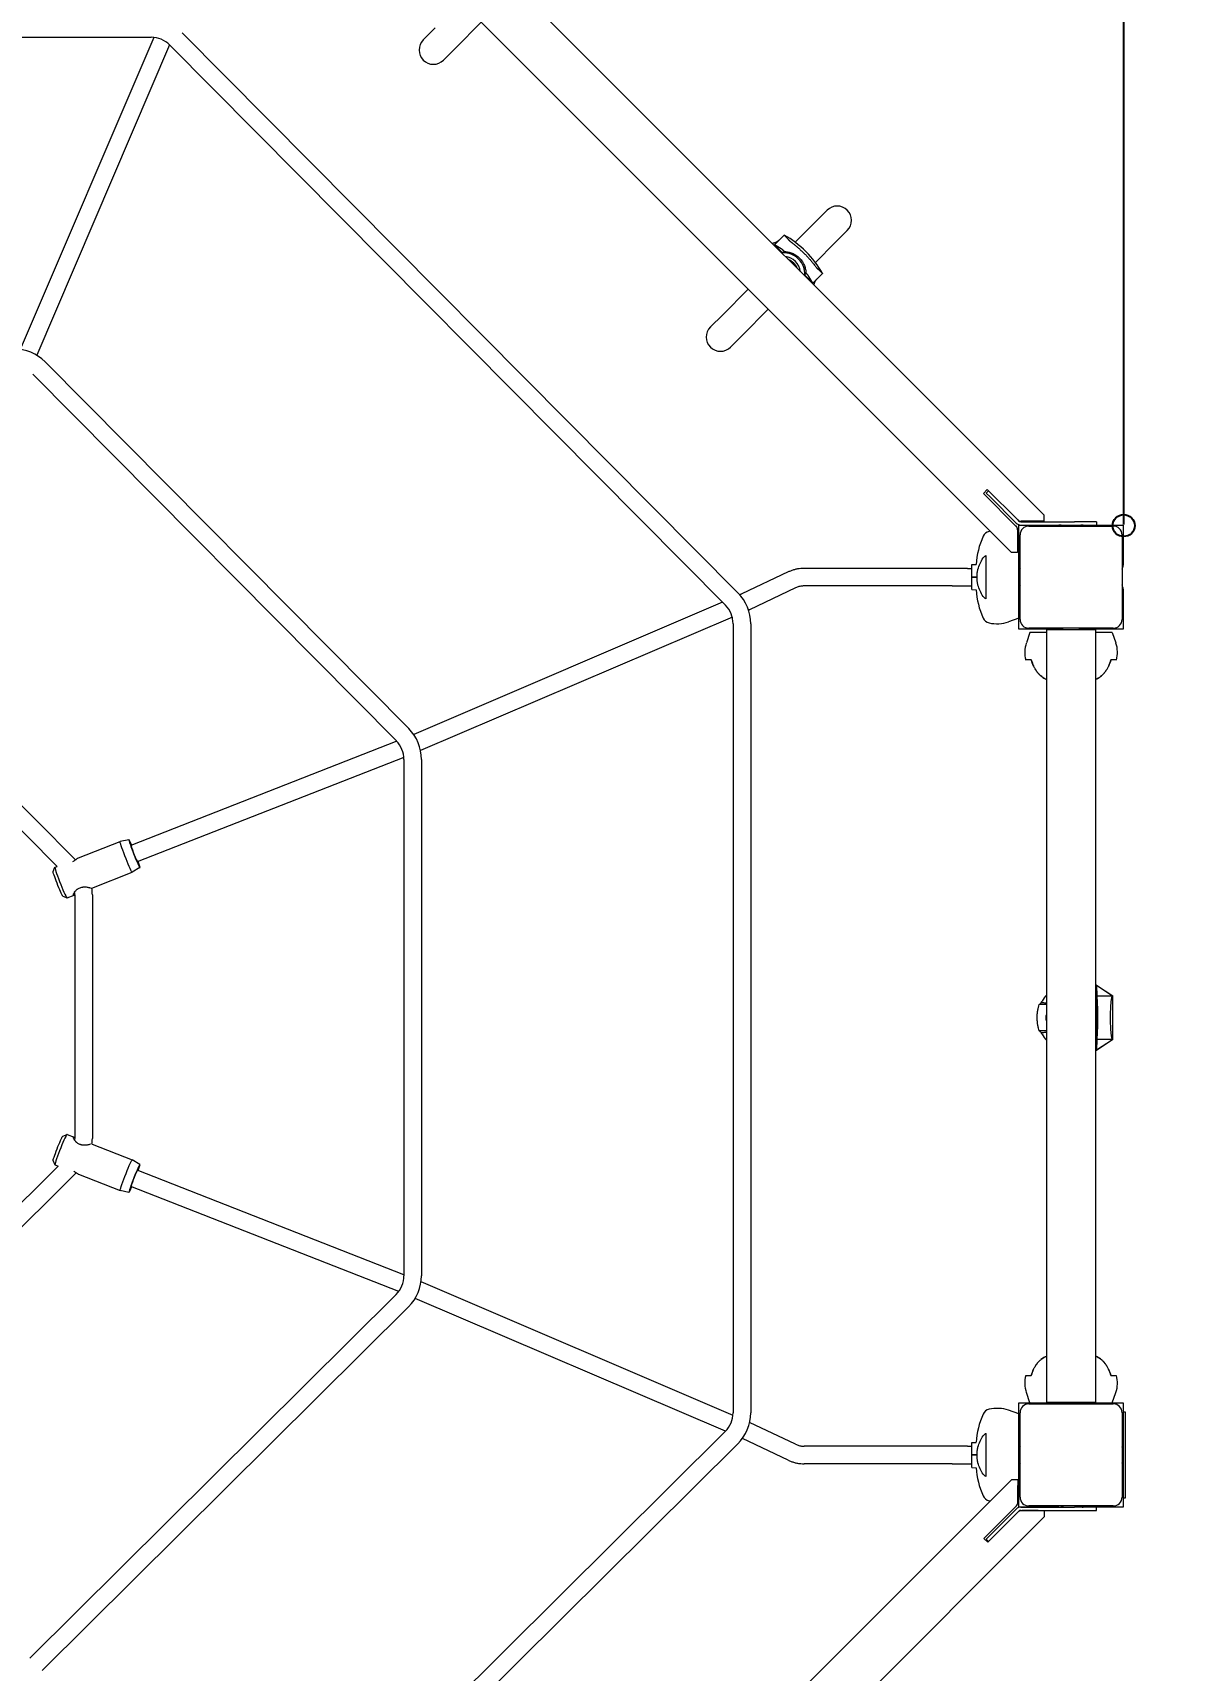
# Model space of a CAD drawing. Extents: x -11140 to 8860, y -4637 to 15363.
# Drawn here: x 267 to 1312, y -599 to 894 of the extents above; entities that cross this region are included whole.
import ezdxf

# ---------------------------------------------------------------- set-up
doc = ezdxf.new("R2010")
doc.units = 0
doc.header["$LTSCALE"] = 5
doc.header["$PDMODE"] = 33
doc.header["$PDSIZE"] = 20
for name, color, linetype in [('PRODUCT', 3, 'CONTINUOUS'), ('REFERENCE', 9, 'CONTINUOUS'), ('REVIEW_REQUIRED', 30, 'CONTINUOUS')]:
    doc.layers.add(name, color=color, linetype=linetype)
doc.styles.add('LG1', font='arial.ttf', dxfattribs={"height": 185})
doc.dimstyles.new('LG_DIM', dxfattribs={"dimtxt": 185, "dimasz": 120, "dimexe": 50, "dimexo": 1, "dimgap": 50, "dimtad": 1, "dimdec": 0, "dimrnd": 10, "dimtxsty": 'LG1', "dimcen": 2.5, "dimclrt": 4, "dimadec": 4, "dimazin": 3, "dimtfac": 1, "dimtdec": 0, "dimtmove": 0, "dimatfit": 3, "dimarcsym": 0})

# ---------------------------------------------------------------- blocks, each defined once
blk = doc.blocks.new('*D4')
at = {"layer": 'REFERENCE', "color": 0, "transparency": 16777216}
for p in [(-3021.5, -355.6), (3050.1, -354.6), (3050.1, -3761.6)]:
    blk.add_point(p, dxfattribs=at)
at = {"layer": 'REVIEW_REQUIRED', "color": 0, "lineweight": -2, "transparency": 16777216}
for p, q in [((-3021.5, -356.6), (-3021.5, -3811.6)), ((3050.1, -355.6), (3050.1, -3811.6)), ((-2901.5, -3761.6), (-1139.3, -3761.6)), ((2930.1, -3761.6), (546.8, -3761.6))]:
    blk.add_line(p, q, dxfattribs=at)
at = {"layer": 'REVIEW_REQUIRED', "color": 0, "transparency": 16777216}
for points in [[(-2901.5, -3741.6), (-2901.5, -3781.6), (-3021.5, -3761.6)], [(2930.1, -3741.6), (2930.1, -3781.6), (3050.1, -3761.6)]]:
    blk.add_solid(points, dxfattribs=at)
at = {"layer": 'REVIEW_REQUIRED', "color": 4, "transparency": 16777216, "insert": (-296.3, -3761.6), "char_height": 185, "attachment_point": 5, "style": 'LG1'}
blk.add_mtext('\\A1;6070 mm\\P [(19\'-11{\\H1.000000x;\\S1/4;}" in)]', dxfattribs=at)
blk = doc.blocks.new('*D5')
at = {"layer": 'REFERENCE', "color": 0, "transparency": 16777216}
for p in [(365.8, 3056.6), (366.8, -3038.9), (4599.4, -3038.9)]:
    blk.add_point(p, dxfattribs=at)
at = {"layer": 'REVIEW_REQUIRED', "color": 0, "lineweight": -2, "transparency": 16777216}
for p, q in [((366.8, 3056.6), (4649.4, 3056.6)), ((4599.4, 2936.6), (4599.4, 561.6)), ((4599.4, -2918.9), (4599.4, -341.5)), ((367.8, -3038.9), (4649.4, -3038.9))]:
    blk.add_line(p, q, dxfattribs=at)
at = {"layer": 'REVIEW_REQUIRED', "color": 0, "transparency": 16777216}
for points in [[(4579.4, 2936.6), (4619.4, 2936.6), (4599.4, 3056.6)], [(4579.4, -2918.9), (4619.4, -2918.9), (4599.4, -3038.9)]]:
    blk.add_solid(points, dxfattribs=at)
at = {"layer": 'REVIEW_REQUIRED', "color": 4, "transparency": 16777216, "insert": (4599.4, 110), "char_height": 185, "attachment_point": 5, "style": 'LG1'}
blk.add_mtext('\\A1;6100 mm\\P [(20\'-0{\\H1.000000x;\\S3/16;}" in)]', dxfattribs=at)
blk = doc.blocks.new('*D6')
at = {"layer": 'REFERENCE', "color": 0, "transparency": 16777216}
for p in [(1261.8, 3785.2), (-1233.2, 444.4), (1261.8, 444.4)]:
    blk.add_point(p, dxfattribs=at)
at = {"layer": 'REVIEW_REQUIRED', "color": 0, "lineweight": -2, "transparency": 16777216}
for p, q in [((-1233.2, 445.4), (-1233.2, 3835.2)), ((1261.8, 445.4), (1261.8, 3835.2)), ((-1113.2, 3785.2), (-610.1, 3785.2)), ((1141.8, 3785.2), (908.1, 3785.2))]:
    blk.add_line(p, q, dxfattribs=at)
at = {"layer": 'REVIEW_REQUIRED', "color": 0, "transparency": 16777216}
for points in [[(-1113.2, 3805.2), (-1113.2, 3765.2), (-1233.2, 3785.2)], [(1141.8, 3805.2), (1141.8, 3765.2), (1261.8, 3785.2)]]:
    blk.add_solid(points, dxfattribs=at)
at = {"layer": 'REVIEW_REQUIRED', "color": 4, "transparency": 16777216, "insert": (149, 3785.2), "char_height": 185, "attachment_point": 5, "style": 'LG1'}
blk.add_mtext('\\A1;2500 mm\\P [(8\'-2{\\H1.000000x;\\S5/16;}" in)]', dxfattribs=at)
blk = doc.blocks.new('Variteemalayerit')
at = {"layer": 'REVIEW_REQUIRED', "invisible_edges": 15}
blk.add_3dface([(-10000, -10000, -5), (10000, -10000, -5), (10000, 10000, -5), (-10000, 10000, -5)], dxfattribs=at)

msp = doc.modelspace()

# ---------------------------------------------------------------- linework, layer by layer
at = {"layer": 'PRODUCT', "linetype": 'Continuous', "lineweight": 0}
for p, q in [((470.2, 1172.8), (1189, 454.1)), ((1159.5, 419.9), (436.1, 1143.3)), ((634.4, 898), (623.4, 887)), ((652.8, 879.6), (676.3, 903.1)), ((-343.7, 889.4), (375.4, 889.4)), ((377.7, 889.3), (255.9, 605)), ((392.2, 882.5), (271.1, 599.6)), ((392.4, 882.3), (898.9, 371.8)), ((403.8, 893.5), (910.2, 383.1)), ((641.8, 868.6), (652.8, 879.6)), ((991.5, 731.8), (980.5, 720.8)), ((980.5, 720.8), (962.4, 702.7)), ((943.4, 700.3), (947.4, 704.3)), ((952.3, 709.2), (947.4, 704.3)), ((998.9, 702.4), (980.8, 684.3)), ((998.9, 702.4), (1009.9, 713.4)), ((943.4, 700.3), (950.7, 693)), ((949.6, 696.7), (943.4, 700.3)), ((960.8, 701.1), (960.8, 701.1)), ((971.1, 672.6), (978.4, 665.3)), ((979.2, 682.7), (979.2, 682.7)), ((987.3, 674.2), (982.4, 669.4)), ((896, 636.3), (919.5, 659.8)), ((978.4, 665.3), (974.8, 671.5)), ((978.4, 665.3), (982.4, 669.4)), ((896, 636.3), (885.1, 625.4)), ((914.4, 618), (937.9, 641.5)), ((903.4, 607), (914.4, 618)), ((267.5, 582.3), (598.9, 248.2)), ((278.8, 593.5), (610.2, 259.5)), ((1137.5, 477.2), (1134, 473.7)), ((1134, 473.7), (1163.6, 444)), ((1138.6, 476.2), (1136.5, 474)), ((1136.5, 474), (1140, 470.5)), ((1164.9, 449.9), (1137.5, 477.2)), ((1140, 470.5), (1163.9, 446.6)), ((1164.9, 449.9), (1166, 448.8)), ((1168.1, 447.9), (1216.9, 447.9)), ((1183.3, 448.4), (1168.4, 448.4)), ((1236.9, 447.9), (1216.9, 447.9)), ((1236.9, 447.9), (1236.9, 444.9)), ((1165.1, 440.5), (1165.1, 425.6)), ((1166.3, 434.9), (1165.1, 435.3)), ((1166.3, 444.9), (1202.8, 444.9)), ((1166.3, 408.4), (1166.3, 444.9)), ((1167.3, 358.9), (1167.3, 435.9)), ((1168.1, 444.9), (1216.9, 444.9)), ((1175.3, 443.9), (1252.3, 443.9)), ((1216.9, 444.9), (1236.9, 444.9)), ((1224.8, 444.9), (1261.3, 444.9)), ((1260.3, 435.9), (1260.3, 358.9)), ((1261.3, 444.9), (1261.3, 408.4)), ((1105.4, 405.4), (970.6, 405.4)), ((1119.4, 405.4), (1105.4, 405.4)), ((1119.4, 405.4), (1123.4, 405.4)), ((1123.4, 408.8), (1127.4, 408.9)), ((1123.4, 397.4), (1123.4, 408.8)), ((1136.3, 377.7), (1136.3, 417.1)), ((1166.3, 386.4), (1166.3, 408.4)), ((955.9, 402.1), (913.7, 382.1)), ((1105.4, 389.4), (970.6, 389.4)), ((1105.4, 389.4), (1119.4, 389.4)), ((1119.4, 389.4), (1123.4, 389.4)), ((1123.4, 386), (1123.4, 397.4)), ((1127.4, 397.4), (1123.4, 397.4)), ((1123.4, 397.4), (1127.4, 397.4)), ((1128.4, 402.1), (1128.4, 402.1)), ((896.2, 374.5), (614.8, 254)), ((962.8, 387.6), (920.6, 367.7)), ((1123.4, 386), (1127.4, 385.8)), ((1166.3, 349.9), (1166.3, 386.4)), ((1261.3, 386.4), (1261.3, 349.9)), ((905.1, 360.9), (621, 239.3)), ((1166.3, 359.9), (1156.8, 356.6)), ((905.8, 354.9), (905.8, -364.2)), ((921.8, 354.9), (921.8, -364.2)), ((1202.8, 349.9), (1166.3, 349.9)), ((1176.3, 346.9), (1173.1, 337.4)), ((1252.3, 350.9), (1175.3, 350.9)), ((1191.3, 346.9), (1176.3, 346.9)), ((1236.3, 349.4), (1191.3, 349.4)), ((1191.3, 349.4), (1191.3, -354.6)), ((1261.3, 349.9), (1224.8, 349.9)), ((1236.3, -354.6), (1236.3, 349.4)), ((1251.3, 346.9), (1236.3, 346.9)), ((1251.3, 346.9), (1254.6, 337.4)), ((1177.6, 321.9), (1172.6, 321.9)), ((1255, 321.9), (1250.1, 321.9)), ((156.7, 290.7), (306.5, 139.7)), ((150.6, 274.1), (289.8, 133.8)), ((599.3, 247.8), (357, 152.7)), ((605.8, 233.1), (362.8, 137.8)), ((605.8, 231.3), (605.8, -239.2)), ((621.8, 231.3), (621.8, -239.2)), ((309.2, 141.5), (347.2, 156.4)), ((355.2, 158), (347.3, 156.4)), ((286, 129.1), (287.7, 133)), ((287.8, 133.1), (289.8, 133.8)), ((321.3, 114), (358.2, 128.5)), ((365.1, 132.7), (358.2, 128.5)), ((294.8, 106.8), (298.7, 105.1)), ((298.7, 105.1), (305.1, 107.6)), ((305.8, 107.8), (305.8, -114.3)), ((321.8, 107.8), (321.8, -114.3)), ((1236.3, 26.1), (1237, 25.7)), ((1237, -33.9), (1237, 25.7)), ((1237, 25.7), (1237, 25.6)), ((1237, 25.7), (1252, 15.9)), ((1237, 25.6), (1237.2, 15.9)), ((1237, 25.6), (1251.5, 15.9)), ((1237.2, 15.9), (1237.4, 15.5)), ((1237.2, 15.9), (1251.5, 15.9)), ((1251.1, 15.5), (1251.5, 15.9)), ((1251.5, 15.9), (1252, 15.9)), ((1251.5, 15.9), (1251.5, 15.9)), ((1252, -24.1), (1252, 15.9)), ((1191.3, 7.9), (1184.7, 7.9)), ((1191.3, -16.1), (1184.7, -16.1)), ((1237.2, -24.1), (1237, -33.8)), ((1252, -24.1), (1237, -33.9)), ((1251.5, -24.2), (1237, -33.8)), ((1237.4, -23.8), (1237.2, -24.1)), ((1251.5, -24.1), (1237.2, -24.1)), ((1251.1, -23.8), (1251.5, -24.1)), ((1251.5, -24.1), (1251.5, -24.2)), ((1252, -24.1), (1251.5, -24.2)), ((1237, -33.9), (1236.3, -34.3)), ((1237, -33.8), (1237, -33.9)), ((294.8, -112.1), (298.7, -110.4)), ((298.7, -110.4), (305.1, -112.9)), ((321.5, -119.3), (358.2, -133.7)), ((365.1, -138), (358.2, -133.7)), ((290.6, -139.4), (150.3, -278.6)), ((307.2, -145.5), (156.2, -295.3)), ((286, -134.4), (287.7, -138.3)), ((287.8, -138.3), (290.6, -139.4)), ((309.2, -146.7), (347.2, -161.7)), ((605.8, -238.4), (362.8, -143.1)), ((355.2, -163.3), (347.3, -161.7)), ((601, -253.7), (357, -158)), ((905.7, -366.5), (621.5, -244.7)), ((598.7, -256.3), (264.7, -587.7)), ((610, -267.6), (276, -599)), ((899, -381), (616.1, -259.9)), ((1172.6, -330.1), (1177.6, -330.1)), ((1250.1, -330.1), (1255, -330.1)), ((1166.3, -355.1), (1202.8, -355.1)), ((1166.3, -391.6), (1166.3, -355.1)), ((1176.3, -355.1), (1173.1, -345.6)), ((1175.3, -356.1), (1252.3, -356.1)), ((1191.3, -354.6), (1236.3, -354.6)), ((1202.8, -355.1), (1224.8, -355.1)), ((1203.1, -355.1), (1224.6, -355.1)), ((1224.8, -355.1), (1261.3, -355.1)), ((1251.3, -355.1), (1254.6, -345.6)), ((1261.3, -355.1), (1261.3, -391.6)), ((962.8, -392.9), (920.8, -373.1)), ((1166.3, -365.1), (1156.8, -361.9)), ((1167.3, -441.1), (1167.3, -364.1)), ((1260.3, -364.1), (1260.3, -441.1)), ((1263.3, -363.6), (1261.3, -363.6)), ((1263.3, -441.6), (1263.3, -363.6)), ((898.7, -381.2), (388.3, -887.7)), ((955.9, -407.3), (914.3, -387.6)), ((1136.3, -422.3), (1136.3, -382.9)), ((910, -392.6), (399.5, -899)), ((1105.4, -394.6), (970.6, -394.6)), ((1119.4, -394.6), (1105.4, -394.6)), ((1119.4, -394.6), (1123.4, -394.6)), ((1123.4, -391.2), (1127.4, -391.1)), ((1123.4, -402.6), (1123.4, -391.2)), ((1123.4, -414), (1123.4, -402.6)), ((1127.4, -402.6), (1123.4, -402.6)), ((1123.4, -402.6), (1127.4, -402.6)), ((1128.4, -397.9), (1128.4, -397.9)), ((1166.3, -413.6), (1166.3, -391.6)), ((1261.3, -391.6), (1261.3, -413.6)), ((1105.4, -410.6), (970.6, -410.6)), ((1105.4, -410.6), (1119.4, -410.6)), ((1119.4, -410.6), (1123.4, -410.6)), ((1123.4, -414), (1127.4, -414.2)), ((1166.3, -450.1), (1166.3, -413.6)), ((1261.3, -413.6), (1261.3, -450.1)), ((436.4, -1148.2), (1159.8, -424.9)), ((1165.4, -445.4), (1165.4, -430.5)), ((1166.3, -440.1), (1165.4, -440.4)), ((1261.3, -441.6), (1263.3, -441.6)), ((1189.3, -459), (470.5, -1177.8)), ((1134.3, -478.6), (1164, -449)), ((1165.2, -454.8), (1137.9, -482.1)), ((1140, -475.8), (1163.9, -451.9)), ((1165.2, -454.8), (1166, -454)), ((1202.8, -450.1), (1166.3, -450.1)), ((1168.1, -450.1), (1216.9, -450.1)), ((1168.1, -453.1), (1216.9, -453.1)), ((1183.7, -453.3), (1168.8, -453.3)), ((1252.3, -449.1), (1175.3, -449.1)), ((1236.9, -450.1), (1216.9, -450.1)), ((1216.9, -453.1), (1236.9, -453.1)), ((1261.3, -450.1), (1224.8, -450.1)), ((1236.9, -453.1), (1236.9, -450.1)), ((1140, -475.8), (1136.5, -479.3)), ((1137.9, -482.1), (1134.3, -478.6)), ((1138.6, -481.4), (1136.5, -479.3))]:
    msp.add_line(p, q, dxfattribs=at)
for centre, radius, start, end in [((375.4, 865.4), 24, 44.7719, 90), ((632.6, 877.8), 13, 135, 225), ((632.6, 877.8), 13, 225, 315), ((1000.7, 722.6), 13, 45, 135), ((1000.7, 722.6), 13, 315, 45), ((908, 629.9), 90.8, 45, 60.8038), ((951.7, 673.6), 19.4, 45, 92.9324), ((951, 673.5), 16.4, 7.7923, 82.2077), ((951, 673.5), 14.3, 20.9016, 69.0984), ((951.7, 673.6), 19.4, 357.0676, 45), ((908, 629.9), 90.8, 29.1962, 45), ((894.3, 616.2), 13, 135, 225), ((250.4, 565.4), 40, 44.7719, 90), ((894.3, 616.2), 13, 225, 315), ((1168.4, 453.4), 5, 225, 270.006), ((1168.1, 450.9), 3, 225, 270), ((1197.3, 405.4), 70, 155.347, 177.117), ((1141, 431.3), 8, 103.1533, 155.347), ((1146.4, 407.9), 32, 101.3388, 103.1533), ((1160.1, 440.5), 5, 0.006, 45), ((1168.1, 450.9), 6, 225, 270), ((1175.3, 435.9), 8, 90, 180), ((1202.8, 436.9), 8, 61.045, 90), ((1224.8, 436.9), 8, 90, 118.955), ((1252.3, 435.9), 8, 0, 90), ((1174.3, 408.4), 8, 180, 208.955), ((1253.3, 408.4), 8, 331.045, 0), ((1174.3, 386.4), 8, 151.045, 180), ((1253.3, 386.4), 8, 0, 28.955), ((881.8, 354.9), 40, 0, 44.7719), ((1197.3, 389.3), 70, 182.883, 204.653), ((881.8, 354.9), 24, 0, 44.7719), ((1141, 363.5), 8, 204.653, 256.8467), ((1175.3, 358.9), 8, 180, 270), ((1252.3, 358.9), 8, 270, 0), ((1146.4, 386.9), 32, 256.8467, 289), ((1202.8, 357.9), 8, 270, 298.955), ((1224.8, 357.9), 8, 241.045, 270), ((1197.6, 328.9), 26, 161, 195.7753), ((1230.1, 328.9), 26, 344.2247, 19), ((581.8, 231.3), 40, 0, 44.7719), ((581.8, 231.3), 24, 360, 44.7719), ((281.8, 107.8), 24, 0, 6.5247), ((281.8, 107.8), 40, 0, 8.9959), ((1213.9, -4.1), 30.5, 137.5729, 150.2025), ((1221, -4.1), 16, 0, 16.1087), ((1221, -4.1), 15.5, 0, 7.6808), ((1221, -4.1), 15.5, 352.3192, 0), ((1221, -4.1), 16, 343.8913, 0), ((1213.9, -4.1), 30.5, 209.7978, 222.4271), ((281.8, -114.3), 24, 356.1403, 360), ((281.8, -114.3), 40, 352.7165, 0), ((581.8, -239.2), 24, 314.7719, 0), ((581.8, -239.2), 40, 314.7719, 0), ((1197.6, -337.2), 26, 164.2247, 199), ((1230.1, -337.2), 26, 341, 15.7753), ((1175.3, -364.1), 8, 90, 180), ((1202.8, -363.1), 8, 61.045, 90), ((1224.8, -363.1), 8, 90, 118.955), ((1252.3, -364.1), 8, 0, 90), ((881.8, -364.2), 24, 314.7719, 0), ((881.8, -364.2), 40, 314.7719, 0), ((1197.3, -394.6), 70, 155.347, 177.117), ((1141, -368.7), 8, 103.1533, 155.347), ((1146.4, -392.1), 32, 71, 103.1533), ((1174.3, -391.6), 8, 180, 208.955), ((1253.3, -391.6), 8, 331.045, 0), ((1197.3, -410.7), 70, 182.883, 204.653), ((1174.3, -413.6), 8, 151.045, 180), ((1253.3, -413.6), 8, 0, 28.955), ((1141, -436.5), 8, 204.653, 256.8467), ((1146.4, -413.1), 32, 256.8467, 258.6612), ((1160.4, -445.4), 5, 315, 359.994), ((1175.3, -441.1), 8, 180, 270), ((1252.3, -441.1), 8, 270, 0), ((1168.1, -456.1), 6, 90, 135), ((1168.8, -458.3), 5, 89.994, 135), ((1168.1, -456.1), 3, 90, 135), ((1202.8, -442.1), 8, 270, 298.955), ((1224.8, -442.1), 8, 241.045, 270)]:
    msp.add_arc(centre, radius, start, end, dxfattribs=at)
for centre, major_axis, ratio, start_param, end_param in [((1201.6, 367.7), (11.6, -66.8), 0.701836, -0.481936, -0.456134), ((360.2, 145.4), (-5, 12.7), 0.054622, -0.172394, 2.969199), ((360.2, 145.4), (-5, 12.7), 0.054622, -0.941353, -0.172394), ((360.2, 145.4), (-3.47, 8.84), 0.054622, -0.172394, 2.969199), ((360.2, 145.4), (-3.47, 8.84), 0.054622, -0.569621, -0.172394), ((360.2, 145.4), (3.47, -8.84), 0.054622, -0.172394, 0.569621), ((360.2, 145.4), (5, -12.7), 0.054622, -0.172394, 0.941353), ((293.2, 119.1), (-5.5, 14), 0.054622, 0, 2.969199), ((293.2, 119.1), (5.5, -14), 0.054622, -0.172394, 0), ((293.2, -124.4), (5.5, 14), 0.054622, 0.172394, 3.141593), ((293.2, -124.4), (5.5, 14), 0.054622, 0, 0.172394), ((360.2, -150.6), (5, 12.7), 0.054622, 0.172394, 3.313987), ((360.2, -150.6), (3.47, 8.84), 0.054622, 0.172394, 3.313987), ((360.2, -150.6), (3.47, 8.84), 0.054622, -0.569621, 0.172394), ((360.2, -150.6), (5, 12.7), 0.054622, -0.941353, 0.172394), ((360.2, -150.6), (-5, -12.7), 0.054622, 0.172394, 0.941353), ((360.2, -150.6), (-3.47, -8.84), 0.054622, 0.172394, 0.569621), ((1226.1, -376), (-11.6, 66.8), 0.701836, -0.481936, -0.456134)]:
    msp.add_ellipse(centre, major_axis=major_axis, ratio=ratio, start_param=start_param, end_param=end_param, dxfattribs=at)
at = {"layer": 'PRODUCT', "linetype": 'Continuous', "lineweight": 0, "extrusion": (0, 0, -1)}
for centre, major_axis, ratio, start_param, end_param in [((1226.1, 367.7), (-11.6, -66.8), 0.701836, -0.481936, -0.456134), ((352.7, 142.4), (5.5, -14), 0.054622, 0.172394, 3.151239), ((290.5, 118), (4.4, -11.2), 0.054622, 0.172394, 3.086862), ((352.7, 142.4), (5.5, -14), 0.054622, -0.009646, 0.172394), ((290.5, 118), (4.4, -11.2), 0.054622, 0.054731, 0.172394), ((1199.8, 17.9), (-13.2, -8.4), 0.074794, -0.102287, -0.02889), ((1199.8, -26.1), (-13.2, 8.4), 0.074794, 0.02889, 0.102287), ((290.5, -123.3), (-4.4, -11.2), 0.054622, 0.054731, 2.969199), ((290.5, -123.3), (4.4, 11.2), 0.054622, -0.172394, -0.054731), ((352.7, -147.7), (-5.5, -14), 0.054622, -0.009646, 2.969199), ((352.7, -147.7), (5.5, 14), 0.054622, -0.172394, 0.009646), ((1201.6, -376), (11.6, 66.8), 0.701836, -0.481936, -0.456134)]:
    msp.add_ellipse(centre, major_axis=major_axis, ratio=ratio, start_param=start_param, end_param=end_param, dxfattribs=at)
at = {"layer": 'PRODUCT', "linetype": 'Continuous', "lineweight": 0}
for points, weights in [([(947.4, 704.3), (945.9, 702.8), (943.8, 701.8), (941.5, 701.5)], [1, 0.944012402182, 0.923982816033, 0.939911241554]), ([(952.3, 709.2), (953.9, 707.6), (955.5, 705.9), (957, 704.2)], [1, 0.99951768639, 0.99951768639, 1]), ([(952.7, 694.1), (951.1, 695.6), (950, 696.5), (949.6, 696.7)], [1, 0.973269229067, 0.973269229067, 1]), ([(952.7, 694.1), (952, 693.8), (951.4, 693.4), (950.7, 693)], [1, 0.998548482915, 0.998548482915, 1]), ([(971.1, 672.6), (971.5, 673.3), (971.9, 673.9), (972.2, 674.6)], [1, 0.998548482915, 0.998548482915, 1]), ([(974.8, 671.5), (974.6, 671.9), (973.7, 673), (972.2, 674.6)], [1, 0.973269229067, 0.973269229067, 1]), ([(982.3, 679), (984, 677.4), (985.7, 675.9), (987.3, 674.2)], [1, 0.99951768639, 0.99951768639, 1]), ([(979.6, 663.5), (979.8, 665.7), (980.8, 667.8), (982.4, 669.4)], [0.939911197822, 0.923982735204, 0.94401233593, 1]), ([(1189, 448.4), (1187.2, 448.4), (1185.3, 448.4), (1183.3, 448.4)], [1, 0.977283884193, 0.977283884193, 1]), ([(1189, 454.1), (1189, 454.1), (1189, 452), (1189, 448.4)], [1, 0.910683602523, 0.910683602523, 1]), ([(1165.1, 419.9), (1161.5, 419.9), (1159.5, 419.9), (1159.5, 419.9)], [1, 0.910683602523, 0.910683602523, 1]), ([(1165.1, 425.6), (1165.1, 423.6), (1165.1, 421.7), (1165.1, 419.9)], [1, 0.977283884193, 0.977283884193, 1]), ([(1191.3, -6.8), (1191.2, -5), (1191.2, -3.2), (1191.3, -1.4)], [0.965229388893, 0.962940077627, 0.962940077627, 0.965229388893]), ([(1159.8, -424.9), (1159.8, -424.9), (1161.9, -424.9), (1165.4, -424.9)], [1, 0.910683602523, 0.910683602523, 1]), ([(1165.4, -424.9), (1165.4, -426.6), (1165.4, -428.5), (1165.4, -430.5)], [1, 0.977283884193, 0.977283884193, 1]), ([(1183.7, -453.3), (1185.6, -453.3), (1187.6, -453.3), (1189.3, -453.3)], [1, 0.977283884193, 0.977283884193, 1]), ([(1189.3, -453.3), (1189.3, -456.9), (1189.3, -459), (1189.3, -459)], [1, 0.910683602523, 0.910683602523, 1])]:
    msp.add_rational_spline(points, weights, degree=3, dxfattribs=at)
for points, knots in [([(957, 704.2), (957.1, 704.1), (957.3, 703.9), (957.7, 703.6), (957.8, 703.5), (958.2, 703.2), (958.3, 703.1), (959, 702.6), (959.4, 702.2), (960.2, 701.6), (960.5, 701.4), (961.1, 700.9), (961.4, 700.7), (962.3, 699.9), (963, 699.3), (964.1, 698.4), (964.4, 698.1), (965.2, 697.5), (965.5, 697.2), (966.7, 696.1), (967.4, 695.4), (968.6, 694.4), (969, 694), (969.8, 693.2), (970.2, 692.8), (970.5, 692.5)], [0.0000002, 0.0000002, 0.0000002, 0.0000002, 0.00322872, 0.00322872, 0.00484298, 0.00484298, 0.00645725, 0.00645725, 0.00968577, 0.00968577, 0.01130003, 0.01130003, 0.01291429, 0.01291429, 0.01614282, 0.01614282, 0.01775708, 0.01775708, 0.01937134, 0.01937134, 0.02259987, 0.02259987, 0.02421413, 0.02421413, 0.02582839, 0.02582839, 0.02582839, 0.02582839]), ([(952.7, 694.1), (953.8, 694.1), (954.9, 693.9), (956.6, 693.6), (957.2, 693.4), (958.3, 693.1), (958.9, 692.9), (960.1, 692.4), (960.7, 692.1), (961.9, 691.5), (962.5, 691.2), (964.2, 690.1), (965.3, 689.2), (966.3, 688.2)], [0.0006161, 0.0006161, 0.0006161, 0.0006161, 0.0048042, 0.0048042, 0.00689825, 0.00689825, 0.0089923, 0.0089923, 0.01108635, 0.01108635, 0.0131804, 0.0131804, 0.0173685, 0.0173685, 0.0173685, 0.0173685]), ([(966.3, 688.2), (966.5, 687.9), (966.8, 687.7), (967.2, 687.2), (967.5, 686.9), (968.1, 686.1), (968.5, 685.5), (969.1, 684.7), (969.3, 684.4), (969.6, 683.8), (969.8, 683.5), (970.2, 682.6), (970.5, 682), (971, 680.8), (971.2, 680.2), (971.5, 679.1), (971.7, 678.5), (971.9, 677.3), (972, 676.8), (972.1, 675.7), (972.2, 675.1), (972.2, 674.6)], [0.0173685, 0.0173685, 0.0173685, 0.0173685, 0.01841269, 0.01841269, 0.01945689, 0.01945689, 0.02154529, 0.02154529, 0.02258948, 0.02258948, 0.02363368, 0.02363368, 0.02572208, 0.02572208, 0.02781047, 0.02781047, 0.02989887, 0.02989887, 0.03198726, 0.03198726, 0.03407566, 0.03407566, 0.03407566, 0.03407566]), ([(970.5, 692.5), (971.3, 691.7), (972.1, 690.9), (973.1, 689.8), (973.5, 689.4), (974.2, 688.6), (974.6, 688.2), (975.6, 687.1), (976.2, 686.4), (977.1, 685.3), (977.4, 684.9), (978, 684.3), (978.2, 683.9), (979, 683), (979.5, 682.4), (980.3, 681.3), (980.7, 680.9), (981.1, 680.3), (981.3, 680.1), (981.6, 679.8), (981.7, 679.6), (982, 679.2), (982.2, 679), (982.3, 679)], [0.02582839, 0.02582839, 0.02582839, 0.02582839, 0.0290553, 0.0290553, 0.03066876, 0.03066876, 0.03228222, 0.03228222, 0.03550913, 0.03550913, 0.03712259, 0.03712259, 0.03873604, 0.03873604, 0.04196296, 0.04196296, 0.04518987, 0.04518987, 0.04680333, 0.04680333, 0.04841679, 0.04841679, 0.0516437, 0.0516437, 0.0516437, 0.0516437]), ([(970.6, 405.4), (969.6, 405.4), (968.6, 405.3), (966.6, 405.1), (965.6, 405), (963.6, 404.7), (962.6, 404.4), (960.6, 403.9), (959.7, 403.6), (957.8, 402.9), (956.9, 402.5), (955.9, 402.1)], [6.2831853, 6.2831853, 6.2831853, 6.2831853, 6.3634705, 6.3634705, 6.4437556, 6.4437556, 6.5240407, 6.5240407, 6.6043259, 6.6043259, 6.684611, 6.684611, 6.684611, 6.684611]), ([(1128.1, 397.4), (1128.1, 397.7), (1128.1, 398), (1128.2, 398.7), (1128.2, 399), (1128.2, 400), (1128.3, 400.7), (1128.4, 401.9), (1128.5, 402.5), (1128.7, 403.6), (1128.8, 404.1), (1128.9, 404.5)], [0.008164918, 0.008164918, 0.008164918, 0.008164918, 0.009167239, 0.009167239, 0.01016956, 0.01016956, 0.012174201, 0.012174201, 0.014178842, 0.014178842, 0.016183483, 0.016183483, 0.016183483, 0.016183483]), ([(1133.7, 414.9), (1134, 415.4), (1134.4, 415.8), (1135, 416.3), (1135.3, 416.5), (1135.8, 416.8), (1136.1, 417), (1136.3, 417.1)], [0.000000486, 0.000000486, 0.000000486, 0.000000486, 0.002114988, 0.002114988, 0.003172238, 0.003172238, 0.004229489, 0.004229489, 0.004229489, 0.004229489]), ([(970.6, 389.4), (970.1, 389.4), (969.5, 389.3), (968.5, 389.3), (967.9, 389.2), (966.9, 389), (966.4, 388.9), (965.3, 388.6), (964.8, 388.4), (963.8, 388), (963.3, 387.8), (962.8, 387.6)], [0, 0, 0, 0, 0.0802851, 0.0802851, 0.1605703, 0.1605703, 0.2408554, 0.2408554, 0.3211406, 0.3211406, 0.4014257, 0.4014257, 0.4014257, 0.4014257]), ([(1128.9, 390.2), (1128.8, 390.7), (1128.7, 391.2), (1128.5, 392), (1128.5, 392.3), (1128.4, 392.8), (1128.4, 393.1), (1128.3, 394.1), (1128.2, 394.7), (1128.2, 395.7), (1128.2, 396), (1128.1, 396.7), (1128.1, 397), (1128.1, 397.4)], [0.000143327, 0.000143327, 0.000143327, 0.000143327, 0.002148725, 0.002148725, 0.003151424, 0.003151424, 0.004154123, 0.004154123, 0.006159521, 0.006159521, 0.00716222, 0.00716222, 0.008164918, 0.008164918, 0.008164918, 0.008164918]), ([(913.7, 382.1), (913.4, 382), (913.1, 381.8), (912.5, 381.5), (912.2, 381.4), (911.9, 381.3)], [2.71960375, 2.71960375, 2.71960375, 2.71960375, 2.75800099, 2.75800099, 2.79177864, 2.79177864, 2.79177864, 2.79177864]), ([(1136.3, 377.7), (1135.8, 377.9), (1135.3, 378.2), (1134.6, 378.8), (1134.4, 379), (1134, 379.4), (1133.8, 379.6), (1133.7, 379.8)], [0.000000242, 0.000000242, 0.000000242, 0.000000242, 0.002114103, 0.002114103, 0.003171033, 0.003171033, 0.004227963, 0.004227963, 0.004227963, 0.004227963]), ([(1177.6, 321.9), (1178.2, 319.9), (1178.8, 318.1), (1179.9, 315.9), (1180.1, 315.4), (1180.5, 314.6), (1180.8, 314.2), (1181.5, 312.9), (1182, 312.2), (1183.1, 310.7), (1183.6, 310), (1184.8, 308.7), (1185.5, 308.1), (1187.4, 306.4), (1188.7, 305.5), (1190.1, 304.8)], [0.00000021, 0.00000021, 0.00000021, 0.00000021, 0.00600133, 0.00600133, 0.00750161, 0.00750161, 0.00900189, 0.00900189, 0.01200245, 0.01200245, 0.01500301, 0.01500301, 0.01800357, 0.01800357, 0.0240047, 0.0240047, 0.0240047, 0.0240047]), ([(1184.2, 309.4), (1183.6, 310.1), (1183.1, 310.7), (1182, 312.1), (1181.6, 312.9), (1181.1, 313.6)], [0.009119637, 0.009119637, 0.009119637, 0.009119637, 0.011998966, 0.011998966, 0.014842723, 0.014842723, 0.014842723, 0.014842723]), ([(1250.1, 321.9), (1249.5, 319.9), (1248.9, 318.1), (1247.8, 315.9), (1247.6, 315.4), (1247.2, 314.6), (1246.9, 314.2), (1246.2, 312.9), (1245.7, 312.2), (1244.6, 310.7), (1244, 310), (1242.8, 308.7), (1242.2, 308.1), (1240.3, 306.4), (1239, 305.5), (1237.6, 304.8)], [0.00000021, 0.00000021, 0.00000021, 0.00000021, 0.00600133, 0.00600133, 0.00750161, 0.00750161, 0.00900189, 0.00900189, 0.01200245, 0.01200245, 0.01500301, 0.01500301, 0.01800357, 0.01800357, 0.0240047, 0.0240047, 0.0240047, 0.0240047]), ([(1243.5, 309.4), (1244.1, 310.1), (1244.6, 310.7), (1245.6, 312.1), (1246.1, 312.9), (1246.6, 313.6)], [0.009119637, 0.009119637, 0.009119637, 0.009119637, 0.011998966, 0.011998966, 0.014842723, 0.014842723, 0.014842723, 0.014842723]), ([(1183.9, 309.7), (1184, 309.6), (1184.1, 309.5), (1184.8, 308.7), (1185.5, 308.1), (1187.4, 306.4), (1188.7, 305.5), (1190.1, 304.8)], [0.01450126, 0.01450126, 0.01450126, 0.01450126, 0.015003013, 0.015003013, 0.018003575, 0.018003575, 0.024004698, 0.024004698, 0.024004698, 0.024004698]), ([(1183.9, 309.7), (1184, 309.6), (1184.1, 309.5), (1184.8, 308.7), (1185.5, 308.1), (1187.4, 306.4), (1188.7, 305.5), (1190.1, 304.8)], [0.01450126, 0.01450126, 0.01450126, 0.01450126, 0.015003013, 0.015003013, 0.018003575, 0.018003575, 0.024004698, 0.024004698, 0.024004698, 0.024004698]), ([(1183.9, 309.7), (1184, 309.6), (1184.1, 309.5), (1184.8, 308.7), (1185.5, 308.1), (1187.4, 306.4), (1188.7, 305.5), (1190.1, 304.8)], [0.01450126, 0.01450126, 0.01450126, 0.01450126, 0.015003013, 0.015003013, 0.018003575, 0.018003575, 0.024004698, 0.024004698, 0.024004698, 0.024004698]), ([(1243.7, 309.7), (1243.6, 309.6), (1243.5, 309.5), (1242.8, 308.7), (1242.2, 308.1), (1240.3, 306.4), (1239, 305.5), (1237.6, 304.8)], [0.01450126, 0.01450126, 0.01450126, 0.01450126, 0.015003013, 0.015003013, 0.018003575, 0.018003575, 0.024004698, 0.024004698, 0.024004698, 0.024004698]), ([(1243.7, 309.7), (1243.6, 309.6), (1243.5, 309.5), (1242.8, 308.7), (1242.2, 308.1), (1240.3, 306.4), (1239, 305.5), (1237.6, 304.8)], [0.01450126, 0.01450126, 0.01450126, 0.01450126, 0.015003013, 0.015003013, 0.018003575, 0.018003575, 0.024004698, 0.024004698, 0.024004698, 0.024004698]), ([(1243.7, 309.7), (1243.6, 309.6), (1243.5, 309.5), (1242.8, 308.7), (1242.2, 308.1), (1240.3, 306.4), (1239, 305.5), (1237.6, 304.8)], [0.01450126, 0.01450126, 0.01450126, 0.01450126, 0.015003013, 0.015003013, 0.018003575, 0.018003575, 0.024004698, 0.024004698, 0.024004698, 0.024004698]), ([(309.2, 141.5), (309.1, 141.4), (309.1, 141.4), (308.7, 141.2), (308.5, 141.1), (307.9, 140.7), (307.6, 140.5), (307.1, 140.1), (306.9, 140), (306.5, 139.7), (306.3, 139.6), (305.7, 139.2), (305.3, 138.9), (304.5, 138.4), (304.2, 138.2), (303.8, 138)], [0.029790897, 0.029790897, 0.029790897, 0.029790897, 0.030574325, 0.030574325, 0.03226976, 0.03226976, 0.033965195, 0.033965195, 0.034812913, 0.034812913, 0.035660631, 0.035660631, 0.037356066, 0.037356066, 0.038630861, 0.038630861, 0.038630861, 0.038630861]), ([(304.6, 107.7), (304.5, 107.7), (304.5, 107.9), (304.5, 108.2), (304.6, 108.4), (304.8, 109), (304.9, 109.2), (305.3, 109.9), (305.5, 110.2), (305.9, 110.7), (306, 110.9), (306.3, 111.3), (306.5, 111.5), (307, 112), (307.3, 112.3), (307.9, 112.8), (308.1, 113), (308.6, 113.3), (308.8, 113.5), (309.5, 113.9), (310, 114.2), (311.1, 114.6), (311.6, 114.7), (312.5, 114.9), (312.8, 115), (313.3, 115), (313.6, 115.1), (314.1, 115.1), (314.4, 115.1), (314.9, 115.1), (315.2, 115.1), (316, 115.1), (316.5, 115), (317.4, 114.9), (317.8, 114.8), (318.6, 114.6), (318.9, 114.5), (319.4, 114.4), (319.5, 114.3), (319.8, 114.2), (319.9, 114.2), (320.1, 114.1), (320.1, 114), (320.2, 114)], [0, 0, 0, 0, 0.00169897, 0.00169897, 0.00339793, 0.00339793, 0.0050969, 0.0050969, 0.00679586, 0.00679586, 0.00764535, 0.00764535, 0.00849483, 0.00849483, 0.0101938, 0.0101938, 0.01104328, 0.01104328, 0.01189276, 0.01189276, 0.01359173, 0.01359173, 0.01529069, 0.01529069, 0.01614018, 0.01614018, 0.01698966, 0.01698966, 0.01783914, 0.01783914, 0.01868862, 0.01868862, 0.02038759, 0.02038759, 0.02208656, 0.02208656, 0.02378552, 0.02378552, 0.02463501, 0.02463501, 0.02548449, 0.02548449, 0.0263443, 0.0263443, 0.0263443, 0.0263443]), ([(305.8, 108), (305.7, 107.9), (305.5, 107.8), (305.3, 107.7), (305.2, 107.7), (305, 107.6), (304.9, 107.6), (304.8, 107.6), (304.7, 107.6), (304.6, 107.6), (304.6, 107.6), (304.6, 107.7)], [0.049911808, 0.049911808, 0.049911808, 0.049911808, 0.050919548, 0.050919548, 0.051767266, 0.051767266, 0.052614984, 0.052614984, 0.053462701, 0.053462701, 0.054310419, 0.054310419, 0.054310419, 0.054310419]), ([(1238.2, -4.1), (1238.2, -3.9), (1238.2, -3.6), (1238.2, -3), (1238.2, -2.8), (1238.2, -2), (1238.2, -1.5), (1238.2, -0.7), (1238.2, -0.5), (1238.2, 0), (1238.2, 0.2), (1238.2, 0.9), (1238.2, 1.4), (1238.2, 2.2), (1238.1, 2.6), (1238.1, 3.3), (1238.1, 3.7), (1238.1, 4.7), (1238.1, 5.3), (1238.1, 6.5), (1238, 7), (1238, 8), (1238, 8.4), (1237.9, 9.7), (1237.9, 10.4), (1237.8, 11.7), (1237.8, 12.2), (1237.7, 13), (1237.7, 13.2), (1237.7, 13.6), (1237.7, 13.8), (1237.6, 14.7), (1237.5, 15.2), (1237.4, 15.5)], [0.06215822, 0.06215822, 0.06215822, 0.06215822, 0.0629713, 0.0629713, 0.06378437, 0.06378437, 0.06541052, 0.06541052, 0.0662236, 0.0662236, 0.06703667, 0.06703667, 0.06866282, 0.06866282, 0.07028897, 0.07028897, 0.07191512, 0.07191512, 0.07516742, 0.07516742, 0.07841972, 0.07841972, 0.08167202, 0.08167202, 0.08817662, 0.08817662, 0.09468122, 0.09468122, 0.09793352, 0.09793352, 0.10118582, 0.10118582, 0.11419502, 0.11419502, 0.11419502, 0.11419502]), ([(1251.1, 15.5), (1250.9, 15.2), (1250.8, 14.7), (1250.6, 13.6), (1250.5, 13.2), (1250.4, 12.5), (1250.4, 12.2), (1250.3, 11.7), (1250.2, 11.4), (1250.1, 10.4), (1250.1, 9.7), (1250, 8.5), (1249.9, 8), (1249.9, 7), (1249.8, 6.5), (1249.8, 5.7), (1249.8, 5.4), (1249.7, 4.7), (1249.7, 4.4), (1249.7, 3.4), (1249.6, 2.6), (1249.6, 1.4), (1249.6, 0.9), (1249.6, 0), (1249.6, -0.4), (1249.6, -1.2), (1249.6, -1.5), (1249.5, -2), (1249.5, -2.2), (1249.5, -2.8), (1249.5, -3), (1249.5, -3.6), (1249.5, -3.9), (1249.5, -4.1)], [0.01043898, 0.01043898, 0.01043898, 0.01043898, 0.02326784, 0.02326784, 0.02968227, 0.02968227, 0.03288949, 0.03288949, 0.03609671, 0.03609671, 0.04251114, 0.04251114, 0.04571835, 0.04571835, 0.04892557, 0.04892557, 0.05052918, 0.05052918, 0.05213278, 0.05213278, 0.05534, 0.05534, 0.05694361, 0.05694361, 0.05854722, 0.05854722, 0.05934902, 0.05934902, 0.06015082, 0.06015082, 0.06095263, 0.06095263, 0.06175443, 0.06175443, 0.06175443, 0.06175443]), ([(1184.7, -16.1), (1184.4, -15.3), (1184.2, -14.4), (1183.8, -12.6), (1183.6, -11.6), (1183.4, -10.1), (1183.3, -9.6), (1183.2, -8.5), (1183.1, -8), (1183.1, -6.9), (1183, -6.3), (1183, -5.2), (1183, -4.7), (1183, -3), (1183, -1.9), (1183.1, -0.3), (1183.2, 0.3), (1183.3, 1.3), (1183.4, 1.9), (1183.6, 3.4), (1183.8, 4.4), (1184.2, 6.2), (1184.4, 7.1), (1184.7, 7.9)], [0.00000027, 0.00000027, 0.00000027, 0.00000027, 0.00330795, 0.00330795, 0.00661563, 0.00661563, 0.00826947, 0.00826947, 0.0099233, 0.0099233, 0.01157714, 0.01157714, 0.01323098, 0.01323098, 0.01653866, 0.01653866, 0.0181925, 0.0181925, 0.01984634, 0.01984634, 0.02315402, 0.02315402, 0.0264617, 0.0264617, 0.0264617, 0.0264617]), ([(1186.6, 9.4), (1186.8, 10), (1187.1, 10.5), (1187.3, 11), (1187.4, 11), (1187.4, 11.1)], [0.003082805, 0.003082805, 0.003082805, 0.003082805, 0.005700679, 0.005700679, 0.006077224, 0.006077224, 0.006077224, 0.006077224]), ([(1191.3, 9.2), (1191.2, 9.2), (1191.1, 9.2), (1189.6, 9.3), (1188.1, 9.3), (1186.7, 9.4)], [0.03088484, 0.03088484, 0.03088484, 0.03088484, 0.03326539, 0.03326539, 0.06653057, 0.06653057, 0.06653057, 0.06653057]), ([(1237.4, -23.8), (1237.5, -23.6), (1237.5, -23.4), (1237.6, -22.9), (1237.6, -22.6), (1237.7, -21.9), (1237.7, -21.5), (1237.8, -20.5), (1237.8, -19.9), (1237.9, -18.7), (1237.9, -17.9), (1238, -16.7), (1238, -16.2), (1238, -15.2), (1238.1, -14.7), (1238.1, -13.5), (1238.1, -12.9), (1238.1, -11.9), (1238.1, -11.5), (1238.1, -10.8), (1238.2, -10.4), (1238.2, -9.6), (1238.2, -9.1), (1238.2, -8.2), (1238.2, -7.8), (1238.2, -6.8), (1238.2, -6.3), (1238.2, -5.5), (1238.2, -5.2), (1238.2, -4.7), (1238.2, -4.4), (1238.2, -4.1)], [0.01047501, 0.01047501, 0.01047501, 0.01047501, 0.01693541, 0.01693541, 0.02339581, 0.02339581, 0.02985621, 0.02985621, 0.03631661, 0.03631661, 0.04277702, 0.04277702, 0.04600722, 0.04600722, 0.04923742, 0.04923742, 0.05246762, 0.05246762, 0.05408272, 0.05408272, 0.05569782, 0.05569782, 0.05731292, 0.05731292, 0.05892802, 0.05892802, 0.06054312, 0.06054312, 0.06135067, 0.06135067, 0.06215822, 0.06215822, 0.06215822, 0.06215822]), ([(1249.5, -4.1), (1249.5, -4.7), (1249.5, -5.2), (1249.5, -6), (1249.5, -6.3), (1249.6, -6.8), (1249.6, -7), (1249.6, -7.8), (1249.6, -8.3), (1249.6, -8.9), (1249.6, -9.2), (1249.6, -9.6), (1249.6, -9.8), (1249.6, -10.8), (1249.7, -11.6), (1249.7, -12.6), (1249.7, -12.9), (1249.8, -13.6), (1249.8, -13.9), (1249.8, -14.7), (1249.9, -15.2), (1249.9, -16.2), (1250, -16.7), (1250, -17.5), (1250.1, -17.9), (1250.1, -18.6), (1250.2, -19), (1250.3, -19.9), (1250.3, -20.5), (1250.5, -21.5), (1250.6, -21.9), (1250.8, -23), (1250.9, -23.5), (1251.1, -23.8)], [0.06175443, 0.06175443, 0.06175443, 0.06175443, 0.06334678, 0.06334678, 0.06414295, 0.06414295, 0.06493913, 0.06493913, 0.06653147, 0.06653147, 0.06732765, 0.06732765, 0.06812382, 0.06812382, 0.07130852, 0.07130852, 0.07290086, 0.07290086, 0.07449321, 0.07449321, 0.0776779, 0.0776779, 0.0808626, 0.0808626, 0.08404729, 0.08404729, 0.08723199, 0.08723199, 0.09360138, 0.09360138, 0.09997077, 0.09997077, 0.11270954, 0.11270954, 0.11270954, 0.11270954]), ([(1187.4, -19.2), (1187.4, -19.2), (1187.3, -19.1), (1187.2, -18.9), (1187.1, -18.6), (1186.8, -18.1), (1186.7, -17.9), (1186.6, -17.6)], [0.010679202, 0.010679202, 0.010679202, 0.010679202, 0.011033051, 0.011033051, 0.012350367, 0.012350367, 0.013667683, 0.013667683, 0.013667683, 0.013667683]), ([(1186.7, -17.6), (1188.1, -17.5), (1189.6, -17.4), (1191.1, -17.4), (1191.2, -17.4), (1191.3, -17.4)], [0.00123079, 0.00123079, 0.00123079, 0.00123079, 0.0344962, 0.0344962, 0.03687743, 0.03687743, 0.03687743, 0.03687743]), ([(320.1, -119.3), (320.1, -119.3), (320, -119.4), (319.8, -119.5), (319.5, -119.6), (318.9, -119.8), (318.6, -119.9), (317.8, -120.1), (317.4, -120.1), (316.7, -120.2), (316.4, -120.3), (316, -120.3), (315.7, -120.3), (314.9, -120.4), (314.4, -120.4), (313.3, -120.3), (312.8, -120.2), (311.9, -120.1), (311.7, -120), (311.1, -119.8), (310.8, -119.7), (310, -119.4), (309.5, -119.2), (308.8, -118.8), (308.6, -118.6), (308.1, -118.3), (307.9, -118.1), (307.5, -117.8), (307.3, -117.6), (307, -117.3), (306.8, -117.1), (306.3, -116.5), (306, -116.2), (305.6, -115.7), (305.5, -115.5), (305.3, -115.1), (305.2, -115), (304.9, -114.5), (304.8, -114.2), (304.6, -113.8), (304.6, -113.7), (304.5, -113.5), (304.5, -113.4), (304.5, -113.2), (304.5, -113.1), (304.5, -113), (304.5, -113), (304.6, -112.9)], [0.02849142, 0.02849142, 0.02849142, 0.02849142, 0.02887889, 0.02887889, 0.03057432, 0.03057432, 0.03226976, 0.03226976, 0.0339652, 0.0339652, 0.03481291, 0.03481291, 0.03566063, 0.03566063, 0.03735607, 0.03735607, 0.0390515, 0.0390515, 0.03989922, 0.03989922, 0.04074694, 0.04074694, 0.04244237, 0.04244237, 0.04329009, 0.04329009, 0.04413781, 0.04413781, 0.04498552, 0.04498552, 0.04583324, 0.04583324, 0.04752868, 0.04752868, 0.0483764, 0.0483764, 0.04922411, 0.04922411, 0.05091955, 0.05091955, 0.05176727, 0.05176727, 0.05261498, 0.05261498, 0.0534627, 0.0534627, 0.05431042, 0.05431042, 0.05431042, 0.05431042]), ([(304.6, -112.9), (304.6, -112.8), (304.7, -112.8), (305, -112.9), (305.2, -112.9), (305.5, -113.1), (305.7, -113.2), (305.8, -113.3)], [0, 0, 0, 0, 0.001698966, 0.001698966, 0.003397932, 0.003397932, 0.004417752, 0.004417752, 0.004417752, 0.004417752]), ([(305, -144), (305.2, -144.1), (305.4, -144.2), (305.7, -144.5), (306, -144.6), (306.6, -145), (306.9, -145.3), (307.6, -145.7), (307.9, -146), (308.5, -146.3), (308.7, -146.5), (309.1, -146.7), (309.1, -146.7), (309.2, -146.7)], [0.017195763, 0.017195763, 0.017195763, 0.017195763, 0.017839142, 0.017839142, 0.018688625, 0.018688625, 0.02038759, 0.02038759, 0.022086556, 0.022086556, 0.023785522, 0.023785522, 0.024565127, 0.024565127, 0.024565127, 0.024565127]), ([(1177.6, -330.1), (1178.2, -328.2), (1178.8, -326.3), (1179.9, -324.1), (1180.1, -323.7), (1180.5, -322.9), (1180.8, -322.4), (1181.5, -321.2), (1182, -320.4), (1183.1, -319), (1183.6, -318.3), (1184.8, -317), (1185.5, -316.4), (1187.4, -314.7), (1188.7, -313.8), (1190.1, -313.1)], [0.00000021, 0.00000021, 0.00000021, 0.00000021, 0.00600133, 0.00600133, 0.00750161, 0.00750161, 0.00900189, 0.00900189, 0.01200245, 0.01200245, 0.01500301, 0.01500301, 0.01800357, 0.01800357, 0.0240047, 0.0240047, 0.0240047, 0.0240047]), ([(1183.9, -317.9), (1184, -317.8), (1184.1, -317.7), (1184.8, -317), (1185.5, -316.4), (1187.4, -314.7), (1188.7, -313.8), (1190.1, -313.1)], [0.01450126, 0.01450126, 0.01450126, 0.01450126, 0.015003013, 0.015003013, 0.018003575, 0.018003575, 0.024004698, 0.024004698, 0.024004698, 0.024004698]), ([(1183.9, -317.9), (1184, -317.8), (1184.1, -317.7), (1184.8, -317), (1185.5, -316.4), (1187.4, -314.7), (1188.7, -313.8), (1190.1, -313.1)], [0.01450126, 0.01450126, 0.01450126, 0.01450126, 0.015003013, 0.015003013, 0.018003575, 0.018003575, 0.024004698, 0.024004698, 0.024004698, 0.024004698]), ([(1183.9, -317.9), (1184, -317.8), (1184.1, -317.7), (1184.8, -317), (1185.5, -316.4), (1187.4, -314.7), (1188.7, -313.8), (1190.1, -313.1)], [0.01450126, 0.01450126, 0.01450126, 0.01450126, 0.015003013, 0.015003013, 0.018003575, 0.018003575, 0.024004698, 0.024004698, 0.024004698, 0.024004698]), ([(1243.7, -317.9), (1243.6, -317.8), (1243.5, -317.7), (1242.8, -317), (1242.2, -316.4), (1240.3, -314.7), (1239, -313.8), (1237.6, -313.1)], [0.01450126, 0.01450126, 0.01450126, 0.01450126, 0.015003013, 0.015003013, 0.018003575, 0.018003575, 0.024004698, 0.024004698, 0.024004698, 0.024004698]), ([(1250.1, -330.1), (1249.5, -328.2), (1248.9, -326.3), (1247.8, -324.1), (1247.6, -323.7), (1247.2, -322.9), (1246.9, -322.4), (1246.2, -321.2), (1245.7, -320.4), (1244.6, -319), (1244, -318.3), (1242.8, -317), (1242.2, -316.4), (1240.3, -314.7), (1239, -313.8), (1237.6, -313.1)], [0.00000021, 0.00000021, 0.00000021, 0.00000021, 0.00600133, 0.00600133, 0.00750161, 0.00750161, 0.00900189, 0.00900189, 0.01200245, 0.01200245, 0.01500301, 0.01500301, 0.01800357, 0.01800357, 0.0240047, 0.0240047, 0.0240047, 0.0240047]), ([(1243.7, -317.9), (1243.6, -317.8), (1243.5, -317.7), (1242.8, -317), (1242.2, -316.4), (1240.3, -314.7), (1239, -313.8), (1237.6, -313.1)], [0.01450126, 0.01450126, 0.01450126, 0.01450126, 0.015003013, 0.015003013, 0.018003575, 0.018003575, 0.024004698, 0.024004698, 0.024004698, 0.024004698]), ([(1243.7, -317.9), (1243.6, -317.8), (1243.5, -317.7), (1242.8, -317), (1242.2, -316.4), (1240.3, -314.7), (1239, -313.8), (1237.6, -313.1)], [0.01450126, 0.01450126, 0.01450126, 0.01450126, 0.015003013, 0.015003013, 0.018003575, 0.018003575, 0.024004698, 0.024004698, 0.024004698, 0.024004698]), ([(1184.2, -317.7), (1183.6, -318.3), (1183.1, -319), (1182, -320.4), (1181.6, -321.1), (1181.1, -321.9)], [0.009119637, 0.009119637, 0.009119637, 0.009119637, 0.011998966, 0.011998966, 0.014842723, 0.014842723, 0.014842723, 0.014842723]), ([(1243.5, -317.7), (1244.1, -318.3), (1244.6, -319), (1245.6, -320.4), (1246.1, -321.1), (1246.6, -321.9)], [0.009119637, 0.009119637, 0.009119637, 0.009119637, 0.011998966, 0.011998966, 0.014842723, 0.014842723, 0.014842723, 0.014842723]), ([(1133.7, -385.1), (1134, -384.6), (1134.4, -384.2), (1135, -383.7), (1135.3, -383.5), (1135.8, -383.2), (1136.1, -383), (1136.3, -382.9)], [0.000000486, 0.000000486, 0.000000486, 0.000000486, 0.002114988, 0.002114988, 0.003172238, 0.003172238, 0.004229489, 0.004229489, 0.004229489, 0.004229489]), ([(962.8, -392.9), (963.3, -393.1), (963.8, -393.3), (964.8, -393.7), (965.3, -393.8), (966.4, -394.1), (966.9, -394.3), (967.9, -394.4), (968.5, -394.5), (969.5, -394.6), (970.1, -394.6), (970.6, -394.6)], [2.7401669, 2.7401669, 2.7401669, 2.7401669, 2.8204521, 2.8204521, 2.9007372, 2.9007372, 2.9810224, 2.9810224, 3.0613075, 3.0613075, 3.1415927, 3.1415927, 3.1415927, 3.1415927]), ([(1128.1, -402.6), (1128.1, -402.3), (1128.1, -402), (1128.2, -401.3), (1128.2, -401), (1128.2, -400), (1128.3, -399.3), (1128.4, -398.1), (1128.5, -397.5), (1128.7, -396.4), (1128.8, -395.9), (1128.9, -395.5)], [0.008164918, 0.008164918, 0.008164918, 0.008164918, 0.009167239, 0.009167239, 0.01016956, 0.01016956, 0.012174201, 0.012174201, 0.014178842, 0.014178842, 0.016183483, 0.016183483, 0.016183483, 0.016183483]), ([(1128.9, -409.8), (1128.8, -409.3), (1128.7, -408.8), (1128.5, -408), (1128.5, -407.7), (1128.4, -407.2), (1128.4, -406.9), (1128.3, -405.9), (1128.2, -405.3), (1128.2, -404.3), (1128.2, -404), (1128.1, -403.3), (1128.1, -403), (1128.1, -402.6)], [0.000143327, 0.000143327, 0.000143327, 0.000143327, 0.002148725, 0.002148725, 0.003151424, 0.003151424, 0.004154123, 0.004154123, 0.006159521, 0.006159521, 0.00716222, 0.00716222, 0.008164918, 0.008164918, 0.008164918, 0.008164918]), ([(955.9, -407.3), (956.9, -407.8), (957.8, -408.1), (959.7, -408.8), (960.6, -409.2), (962.6, -409.7), (963.6, -409.9), (965.6, -410.3), (966.6, -410.4), (968.6, -410.6), (969.6, -410.6), (970.6, -410.6)], [2.7401669, 2.7401669, 2.7401669, 2.7401669, 2.8204521, 2.8204521, 2.9007372, 2.9007372, 2.9810224, 2.9810224, 3.0613075, 3.0613075, 3.1415927, 3.1415927, 3.1415927, 3.1415927]), ([(1136.3, -422.3), (1135.8, -422.1), (1135.3, -421.8), (1134.6, -421.2), (1134.4, -421), (1134, -420.6), (1133.8, -420.4), (1133.7, -420.2)], [0.000000242, 0.000000242, 0.000000242, 0.000000242, 0.002114103, 0.002114103, 0.003171033, 0.003171033, 0.004227963, 0.004227963, 0.004227963, 0.004227963])]:
    msp.add_open_spline(points, degree=3, knots=knots, dxfattribs=at)
for points in [[(1128.9, 404.5), (1130, 408.2), (1131.5, 411.6), (1133.7, 414.9)], [(1133.7, 379.8), (1131.5, 383.1), (1130, 386.6), (1128.9, 390.2)], [(920.6, 367.7), (920.3, 367.6), (920.1, 367.4), (919.9, 367.3)], [(1179.6, 316.4), (1178.8, 318.1), (1178.1, 320), (1177.6, 321.9)], [(1179.3, 317.2), (1179.4, 316.9), (1179.5, 316.7), (1179.6, 316.4)], [(1179.3, 317.2), (1179.4, 316.9), (1179.5, 316.7), (1179.6, 316.4)], [(1179.3, 317.2), (1179.4, 316.9), (1179.5, 316.7), (1179.6, 316.4)], [(1181.1, 313.6), (1181.2, 313.5), (1181.3, 313.3), (1181.4, 313.2)], [(1181.1, 313.6), (1181.2, 313.5), (1181.3, 313.3), (1181.4, 313.2)], [(1181.1, 313.6), (1181.2, 313.5), (1181.3, 313.3), (1181.4, 313.2)], [(1246.6, 313.6), (1246.5, 313.5), (1246.4, 313.3), (1246.3, 313.2)], [(1246.6, 313.6), (1246.5, 313.5), (1246.4, 313.3), (1246.3, 313.2)], [(1246.6, 313.6), (1246.5, 313.5), (1246.4, 313.3), (1246.3, 313.2)], [(1248.1, 316.4), (1248.9, 318.1), (1249.5, 320), (1250.1, 321.9)], [(1248.4, 317.2), (1248.3, 316.9), (1248.2, 316.7), (1248.1, 316.4)], [(1248.4, 317.2), (1248.3, 316.9), (1248.2, 316.7), (1248.1, 316.4)], [(1248.4, 317.2), (1248.3, 316.9), (1248.2, 316.7), (1248.1, 316.4)], [(1190.1, 304.8), (1188.7, 305.5), (1187.4, 306.4), (1186.2, 307.5)], [(1237.6, 304.8), (1238.9, 305.5), (1240.3, 306.4), (1241.5, 307.5)], [(1184.7, 7.9), (1185.4, 8.4), (1186, 9), (1186.6, 9.4)], [(1186.6, -17.6), (1186, -17.1), (1185.4, -16.6), (1184.7, -16.1)], [(1190.1, -313.1), (1188.7, -313.8), (1187.4, -314.6), (1186.2, -315.7)], [(1237.6, -313.1), (1238.9, -313.8), (1240.3, -314.6), (1241.5, -315.7)], [(1179.6, -324.7), (1178.8, -326.4), (1178.1, -328.2), (1177.6, -330.1)], [(1179.3, -325.5), (1179.4, -325.2), (1179.5, -324.9), (1179.6, -324.7)], [(1179.3, -325.5), (1179.4, -325.2), (1179.5, -324.9), (1179.6, -324.7)], [(1179.3, -325.5), (1179.4, -325.2), (1179.5, -324.9), (1179.6, -324.7)], [(1181.1, -321.9), (1181.2, -321.7), (1181.3, -321.6), (1181.4, -321.4)], [(1181.1, -321.9), (1181.2, -321.7), (1181.3, -321.6), (1181.4, -321.4)], [(1181.1, -321.9), (1181.2, -321.7), (1181.3, -321.6), (1181.4, -321.4)], [(1246.6, -321.9), (1246.5, -321.7), (1246.4, -321.6), (1246.3, -321.4)], [(1246.6, -321.9), (1246.5, -321.7), (1246.4, -321.6), (1246.3, -321.4)], [(1246.6, -321.9), (1246.5, -321.7), (1246.4, -321.6), (1246.3, -321.4)], [(1248.4, -325.5), (1248.3, -325.2), (1248.2, -324.9), (1248.1, -324.7)], [(1248.1, -324.7), (1248.9, -326.4), (1249.5, -328.2), (1250.1, -330.1)], [(1248.4, -325.5), (1248.3, -325.2), (1248.2, -324.9), (1248.1, -324.7)], [(1248.4, -325.5), (1248.3, -325.2), (1248.2, -324.9), (1248.1, -324.7)], [(1128.9, -395.5), (1130, -391.8), (1131.5, -388.4), (1133.7, -385.1)], [(1133.7, -420.2), (1131.5, -416.9), (1130, -413.4), (1128.9, -409.8)]]:
    msp.add_open_spline(points, degree=3, dxfattribs=at)

# ---------------------------------------------------------------- block references
at = {"layer": 'REVIEW_REQUIRED'}
msp.add_blockref('Variteemalayerit', (-1139.9, 5362.9), dxfattribs=at)

# ---------------------------------------------------------------- dimensions: what is measured, and where the dimension line sits
for base, p1, p2, picture, middle in [((1261.8, 3785.2), (-1233.2, 444.4), (1261.8, 444.4), '*D6', (149, 3785.2)), ((3050.1, -3761.6), (-3021.5, -355.6), (3050.1, -354.6), '*D4', (-296.3, -3761.6))]:
    dim = msp.add_linear_dim(base=base, p1=p1, p2=p2, dimstyle='LG_DIM', dxfattribs=at)
    dim.commit()
    dim.dimension.update_dxf_attribs({"geometry": picture, "text_midpoint": middle, "dimtype": 160})
dim = msp.add_linear_dim(base=(4599.396, -3038.914), p1=(365.8089, 3056.5891), p2=(366.8089, -3038.914), angle=90, dimstyle='LG_DIM', dxfattribs=at)
dim.commit()
dim.dimension.update_dxf_attribs({"geometry": '*D5', "text_midpoint": (4599.396, 110.0486), "dimtype": 160})

doc.saveas('drawing.dxf')
